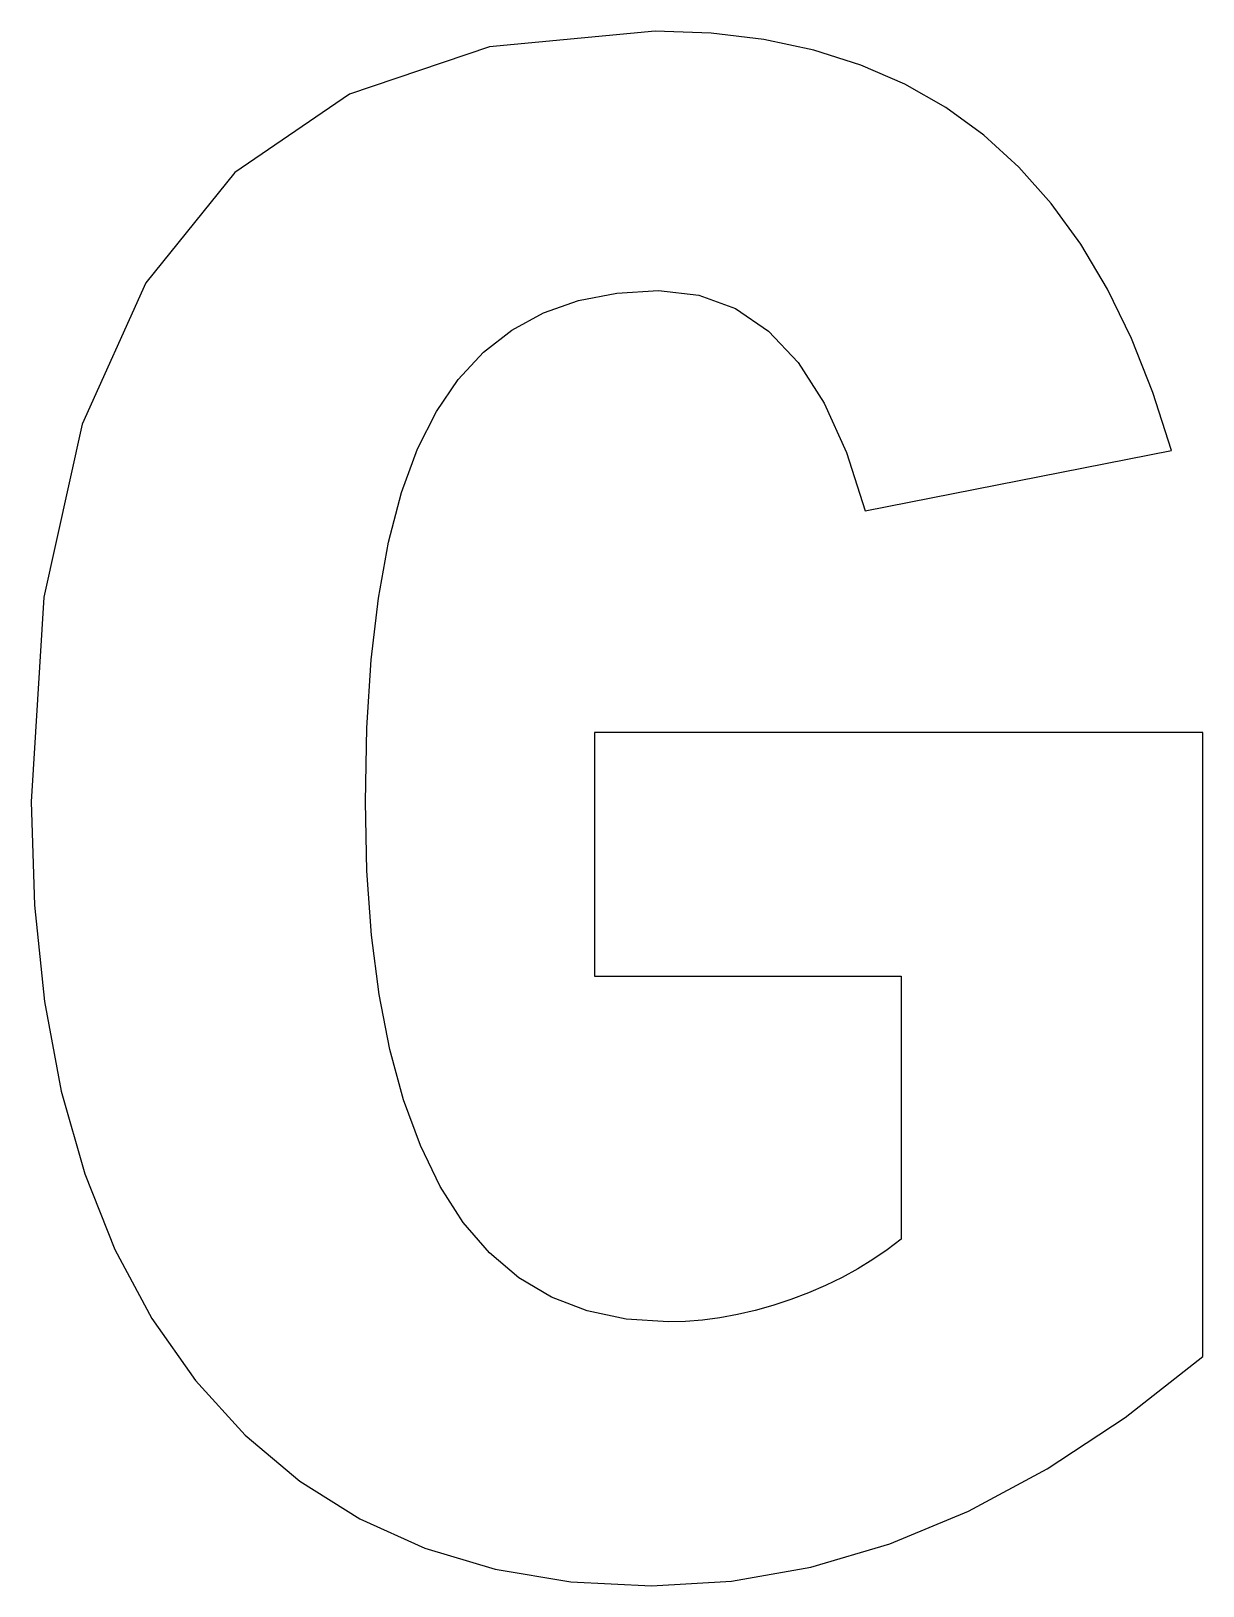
# Model space of a CAD drawing. Header units: metres. Extents: x -20.1 to 20.4, y -57.5 to -3.8.
import ezdxf

# ---------------------------------------------------------------- set-up
doc = ezdxf.new("R2010")
doc.units = ezdxf.units.M

msp = doc.modelspace()

# ---------------------------------------------------------------- linework, layer by layer
for p, q in [((1.4633, -3.7728), (-4.25887, -4.31631)), ((3.39923, -3.84616), (1.4633, -3.7728)), ((5.23099, -4.06627), (3.39923, -3.84616)), ((6.95859, -4.43311), (5.23099, -4.06627)), ((-4.25887, -4.31631), (-9.10071, -5.94684)), ((8.58203, -4.94667), (6.95859, -4.43311)), ((10.1013, -5.60696), (8.58203, -4.94667)), ((11.5164, -6.414), (10.1013, -5.60696)), ((-9.10071, -5.94684), (-13.0622, -8.6644)), ((12.8274, -7.36777), (11.5164, -6.414)), ((14.0391, -8.47049), (12.8274, -7.36777)), ((15.1562, -9.72469), (14.0391, -8.47049)), ((-13.0622, -8.6644), (-16.1434, -12.469)), ((16.1785, -11.1304), (15.1562, -9.72469)), ((17.1063, -12.6875), (16.1785, -11.1304)), ((-16.1434, -12.469), (-18.3442, -17.3606)), ((-1.17668, -13.0808), (0.145035, -12.8252)), ((0.145035, -12.8252), (1.57959, -12.74)), ((1.57959, -12.74), (2.97501, -12.8954)), ((17.9393, -14.3962), (17.1063, -12.6875)), ((-2.3856, -13.5068), (-1.17668, -13.0808)), ((2.97501, -12.8954), (4.24579, -13.3616)), ((4.24579, -13.3616), (5.39195, -14.1386)), ((-3.48172, -14.1032), (-2.3856, -13.5068)), ((-4.46501, -14.87), (-3.48172, -14.1032)), ((5.39195, -14.1386), (6.41347, -15.2264)), ((18.6777, -16.2563), (17.9393, -14.3962)), ((-5.33549, -15.8071), (-4.46501, -14.87)), ((6.41347, -15.2264), (7.31036, -16.625)), ((-6.09317, -16.9147), (-5.33549, -15.8071)), ((7.31036, -16.625), (8.08261, -18.3344)), ((19.3214, -18.2679), (18.6777, -16.2563)), ((-6.74434, -18.2124), (-6.09317, -16.9147)), ((-18.3442, -17.3606), (-19.6647, -23.3392)), ((-7.29533, -19.7199), (-6.74434, -18.2124)), ((8.08261, -18.3344), (8.73024, -20.3546)), ((8.73024, -20.3546), (19.3214, -18.2679)), ((-7.74614, -21.4372), (-7.29533, -19.7199)), ((-8.09677, -23.3644), (-7.74614, -21.4372)), ((-19.6647, -23.3392), (-20.1049, -30.4049)), ((-8.34723, -25.5014), (-8.09677, -23.3644)), ((-8.4975, -27.8482), (-8.34723, -25.5014)), ((-8.54759, -30.4049), (-8.4975, -27.8482)), ((20.4038, -28.008), (-0.623444, -28.008)), ((-0.623444, -28.008), (-0.623444, -36.4344)), ((20.4038, -49.5768), (20.4038, -28.008)), ((-20.1049, -30.4049), (-19.989, -33.9747)), ((-8.49474, -32.7872), (-8.54759, -30.4049)), ((-8.3362, -35.0085), (-8.49474, -32.7872)), ((-19.989, -33.9747), (-19.6411, -37.3071)), ((-8.07196, -37.0689), (-8.3362, -35.0085)), ((-0.623444, -36.4344), (9.96713, -36.4344)), ((9.96713, -36.4344), (9.96713, -45.5179)), ((-7.70203, -38.9684), (-8.07196, -37.0689)), ((-19.6411, -37.3071), (-19.0613, -40.4021)), ((-7.22641, -40.7069), (-7.70203, -38.9684)), ((-19.0613, -40.4021), (-18.2496, -43.2597)), ((-6.6451, -42.2846), (-7.22641, -40.7069)), ((-5.95807, -43.7013), (-6.6451, -42.2846)), ((-18.2496, -43.2597), (-17.2061, -45.8799)), ((-5.16284, -44.9421), (-5.95807, -43.7013)), ((-4.2572, -45.992), (-5.16284, -44.9421)), ((9.96713, -45.5179), (9.49188, -45.8824)), ((-17.2061, -45.8799), (-15.9306, -48.2626)), ((-3.24113, -46.851), (-4.2572, -45.992)), ((9.49188, -45.8824), (8.99371, -46.2248)), ((8.47267, -46.5451), (7.92873, -46.8432)), ((8.99371, -46.2248), (8.47267, -46.5451)), ((-2.11464, -47.5191), (-3.24113, -46.851)), ((7.36189, -47.1193), (6.77216, -47.3733)), ((7.92873, -46.8432), (7.36189, -47.1193)), ((-0.877747, -47.9964), (-2.11464, -47.5191)), ((5.53839, -47.8103), (4.92276, -47.9838)), ((6.15955, -47.6052), (5.53839, -47.8103)), ((6.77216, -47.3733), (6.15955, -47.6052)), ((-15.9306, -48.2626), (-14.4231, -50.4079)), ((0.469559, -48.2827), (-0.877747, -47.9964)), ((1.92729, -48.3781), (0.469559, -48.2827)), ((3.10893, -48.315), (2.51535, -48.3624)), ((3.70802, -48.2362), (3.10893, -48.315)), ((4.31264, -48.1257), (3.70802, -48.2362)), ((4.92276, -47.9838), (4.31264, -48.1257)), ((2.51535, -48.3624), (1.92729, -48.3781)), ((17.7146, -51.679), (20.4038, -49.5768)), ((-14.4231, -50.4079), (-12.7097, -52.2896)), ((15.0143, -53.4578), (17.7146, -51.679)), ((-12.7097, -52.2896), (-10.8164, -53.8818)), ((12.303, -54.9131), (15.0143, -53.4578)), ((-10.8164, -53.8818), (-8.74329, -55.1845)), ((-8.74329, -55.1845), (-6.49033, -56.1977)), ((9.58072, -56.0451), (12.303, -54.9131)), ((-6.49033, -56.1977), (-4.05753, -56.9214)), ((6.84738, -56.8536), (9.58072, -56.0451)), ((-4.05753, -56.9214), (-1.44487, -57.3557)), ((4.103, -57.3387), (6.84738, -56.8536)), ((-1.44487, -57.3557), (1.3476, -57.5004)), ((1.3476, -57.5004), (4.103, -57.3387))]:
    msp.add_line(p, q)

doc.saveas('drawing.dxf')
